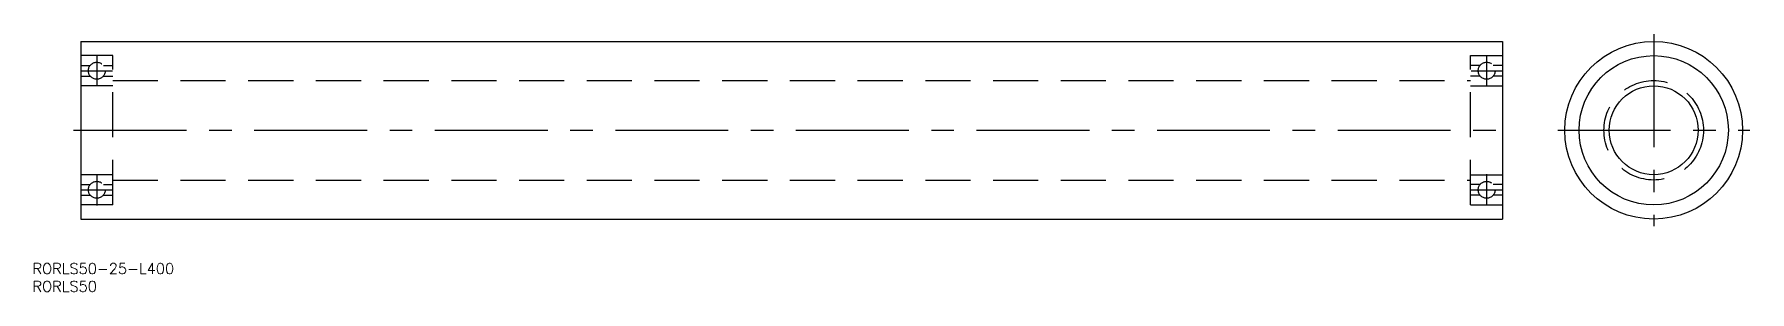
# Model space of a CAD drawing. Extents: x -456 to 27, y -45 to 27.
import ezdxf

# ---------------------------------------------------------------- set-up
doc = ezdxf.new("R2010")
doc.units = 0
doc.linetypes.add('CENTER', pattern=[50.8, 31.75, -6.35, 6.35, -6.35])
doc.linetypes.add('DASHED', pattern=[19.05, 12.7, -6.35])
doc.layers.get('0').update_dxf_attribs({"linetype": 'CONTINUOUS'})
doc.layers.add('CENTER', color=1, linetype='CONTINUOUS')
doc.styles.get("Standard").update_dxf_attribs({"font": 'txt.shx', "height": 3, "bigfont": 'bigfont.shx'})

msp = doc.modelspace()

# ---------------------------------------------------------------- linework, layer by layer
at = {"color": 7, "linetype": 'CONTINUOUS'}
for p, q in [((-442.5, 25), (-42.5, 25)), ((-442.5, 25), (-442.5, -25)), ((-42.5, 25), (-42.5, -25)), ((-442.5, -25), (-42.5, -25))]:
    msp.add_line(p, q, dxfattribs=at)
at = {"color": 3, "linetype": 'DASHED'}
for p, q in [((-433.5, 21), (-442.5, 21)), ((-433.5, -21), (-433.5, 21)), ((-51.5, -21), (-51.5, 21)), ((-51.5, 21), (-42.5, 21)), ((-442.5, 18.25), (-439.85, 18.25)), ((-442.5, 15.25), (-439.85, 15.25)), ((-436.15, 18.25), (-433.5, 18.25)), ((-436.15, 15.25), (-433.5, 15.25)), ((-48.85, 18.25), (-51.5, 18.25)), ((-48.85, 15.25), (-51.5, 15.25)), ((-42.5, 18.25), (-45.15, 18.25)), ((-42.5, 15.25), (-45.15, 15.25)), ((-433.5, 12.5), (-442.5, 12.5)), ((-433.5, 14), (-51.5, 14)), ((-51.5, 12.5), (-42.5, 12.5)), ((-433.5, -12.5), (-442.5, -12.5)), ((-433.5, -14), (-51.5, -14)), ((-51.5, -12.5), (-42.5, -12.5)), ((-442.5, -15.25), (-439.85, -15.25)), ((-442.5, -18.25), (-439.85, -18.25)), ((-436.15, -15.25), (-433.5, -15.25)), ((-436.15, -18.25), (-433.5, -18.25)), ((-48.85, -15.25), (-51.5, -15.25)), ((-48.85, -18.25), (-51.5, -18.25)), ((-42.5, -15.25), (-45.15, -15.25)), ((-42.5, -18.25), (-45.15, -18.25)), ((-433.5, -21), (-442.5, -21)), ((-51.5, -21), (-42.5, -21))]:
    msp.add_line(p, q, dxfattribs=at)
at = {"color": 7, "linetype": 'CONTINUOUS'}
for radius in [25, 21, 12.5]:
    msp.add_circle((0, 0), radius, dxfattribs=at)
at = {"color": 3, "linetype": 'DASHED'}
for centre, radius in [((-438, 16.75), 2.38), ((-47, 16.75), 2.38), ((0, 0), 14), ((-438, -16.75), 2.38), ((-47, -16.75), 2.38)]:
    msp.add_circle(centre, radius, dxfattribs=at)
at = {"layer": 'CENTER', "color": 1, "linetype": 'CENTER'}
for p, q in [((0, 27), (0, -27)), ((-438, 21.13), (-438, 12.37)), ((-47, 21.13), (-47, 12.37)), ((-442.38, 16.75), (-433.62, 16.75)), ((-51.38, 16.75), (-42.62, 16.75)), ((-444.5, 0), (-40.5, 0)), ((-27, 0), (27, 0)), ((-438, -12.37), (-438, -21.13)), ((-47, -12.37), (-47, -21.13)), ((-442.38, -16.75), (-433.62, -16.75)), ((-51.38, -16.75), (-42.62, -16.75))]:
    msp.add_line(p, q, dxfattribs=at)

# ---------------------------------------------------------------- texts
at = {"color": 7, "linetype": 'CONTINUOUS'}
for s, p in [('RORLS50-25-L400', (-456.09, -40.43)), ('RORLS50', (-456.09, -45.43))]:
    msp.add_text(s, height=3, dxfattribs=at).set_placement(p)

doc.saveas('drawing.dxf')
